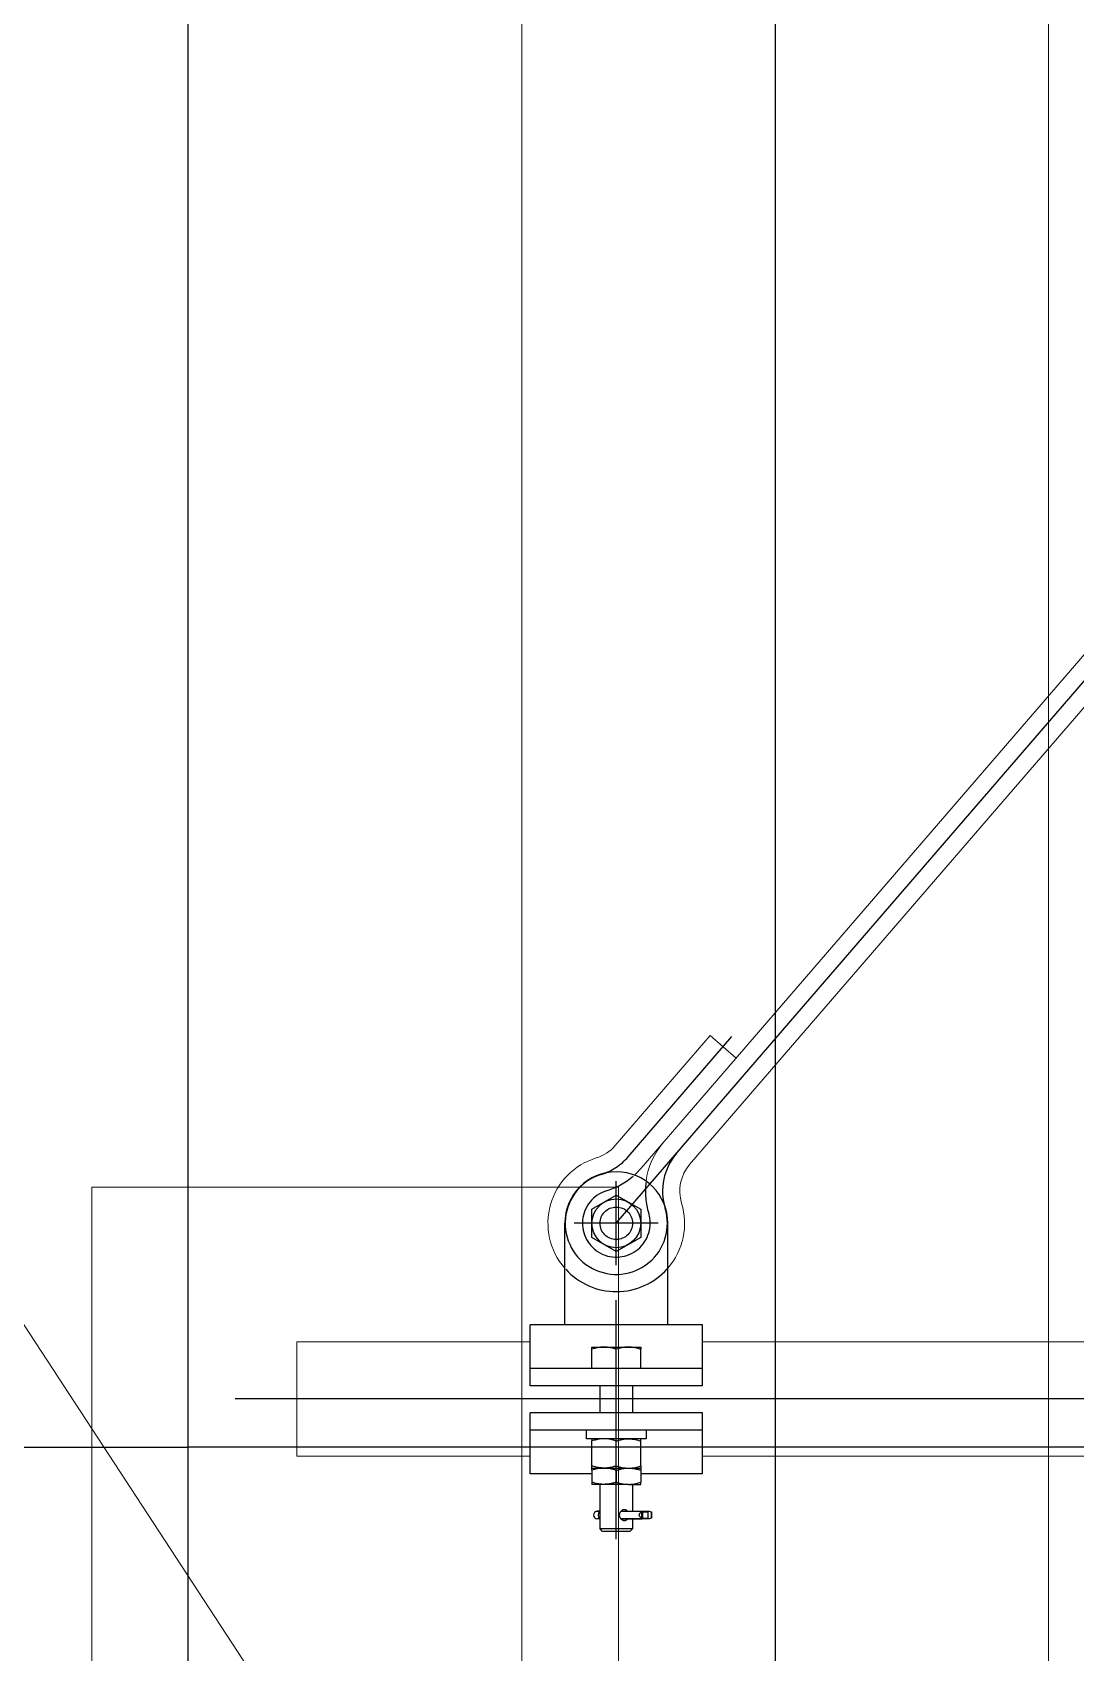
# Model space of a CAD drawing. Header units: millimetres. Extents: x -37020 to 35906, y -101 to 52234.
# Drawn here: x -37.68 to -37.295, y 250.966 to 251.563 of the extents above; entities that cross this region are included whole.
import ezdxf

# ---------------------------------------------------------------- set-up
doc = ezdxf.new("R2010")
doc.units = ezdxf.units.MM
for name, pattern in [('CENTER', [50.8, 31.75, -6.35, 6.35, -6.35]), ('DASHDOTX2', [2, 1, -0.5, 0, -0.5]), ('HIDDEN', [9.525, 6.35, -3.175])]:
    doc.linetypes.add(name, pattern=pattern)
for name, color, linetype in [('Catenaria', 2, 'Continuous'), ('CI-Proyecciones', 1, 'HIDDEN'), ('EJES-COL', 1, 'DASHDOTX2'), ('galibo', 41, 'Continuous'), ('Layer1', 1, 'Continuous')]:
    doc.layers.add(name, color=color, linetype=linetype)

# ---------------------------------------------------------------- blocks, each defined once
blk = doc.blocks.new('galibo TA')
at = {"layer": 'EJES-COL', "color": 1, "linetype": 'HIDDEN'}
blk.add_line((0, 8.49756), (0, -2), dxfattribs=at)
at = {"layer": 'galibo', "linetype": 'HIDDEN'}
for p in [(-1.21, 5.7), (1.21, 5.7)]:
    blk.add_line(p, (0, 5.7), dxfattribs=at)
blk = doc.blocks.new('p in 2200')
at = {"layer": 'Layer1', "linetype": 'CENTER'}
for p, q in [((-31.25828, 250.15016), (-31.25828, 249.1891)), ((-31.31689, 249.60345), (-31.05561, 249.90633)), ((-31.31254, 249.62792), (-31.27425, 249.67231)), ((-31.31689, 249.58796), (-31.31689, 249.61893)), ((-31.30141, 249.60345), (-31.33237, 249.60345)), ((-31.31689, 249.48691), (-31.31689, 249.57515)), ((-30.29965, 249.53866), (-31.45747, 249.53866))]:
    blk.add_line(p, q, dxfattribs=at)
at = {"layer": 'Layer1', "linetype": 'Continuous', "lineweight": 15}
for p, q in [((-31.30774, 249.62378), (-31.08267, 249.88468)), ((-31.06706, 249.88334), (-31.28983, 249.62509)), ((-31.31735, 249.63207), (-31.28232, 249.67268)), ((-31.27271, 249.66438), (-31.28232, 249.67268)), ((-31.43478, 249.51756), (-31.43478, 249.55977)), ((-31.43478, 249.55977), (-31.34864, 249.55977)), ((-31.28514, 249.55977), (-31.10457, 249.55977)), ((-31.43478, 249.51756), (-31.34864, 249.51756)), ((-31.28514, 249.51756), (-31.08514, 249.51756))]:
    blk.add_line(p, q, dxfattribs=at)
at = {"layer": 'Layer1'}
for p, q in [((-31.33589, 249.56595), (-31.33589, 249.60345)), ((-31.29789, 249.56595), (-31.29789, 249.60345)), ((-31.34864, 249.5435), (-31.34864, 249.56595)), ((-31.28514, 249.56595), (-31.34864, 249.56595)), ((-31.28514, 249.5435), (-31.28514, 249.56595)), ((-31.32589, 249.5578), (-31.32139, 249.5578)), ((-31.32589, 249.54985), (-31.32589, 249.55699)), ((-31.32139, 249.5578), (-31.31239, 249.5578)), ((-31.31689, 249.54985), (-31.31689, 249.55699)), ((-31.31239, 249.5578), (-31.30789, 249.5578)), ((-31.30789, 249.54985), (-31.30789, 249.55699)), ((-31.28514, 249.54985), (-31.34864, 249.54985)), ((-31.28514, 249.5435), (-31.34864, 249.5435)), ((-31.32289, 249.5335), (-31.32289, 249.5435)), ((-31.31089, 249.5435), (-31.31089, 249.5335)), ((-31.34864, 249.51105), (-31.34864, 249.5335)), ((-31.28514, 249.5335), (-31.34864, 249.5335)), ((-31.28514, 249.51105), (-31.28514, 249.5335)), ((-31.28514, 249.52715), (-31.34864, 249.52715)), ((-31.32792, 249.52397), (-31.32792, 249.52715)), ((-31.30585, 249.52397), (-31.32792, 249.52397)), ((-31.32589, 249.51398), (-31.32589, 249.52317)), ((-31.31689, 249.51398), (-31.31689, 249.52317)), ((-31.30789, 249.51398), (-31.30789, 249.52317)), ((-31.30585, 249.52715), (-31.30585, 249.52397)), ((-31.32589, 249.51105), (-31.34864, 249.51105)), ((-31.32589, 249.51317), (-31.32139, 249.51317)), ((-31.32589, 249.51237), (-31.32589, 249.50798)), ((-31.32139, 249.51317), (-31.31239, 249.51317)), ((-31.31689, 249.51237), (-31.31689, 249.50798)), ((-31.31239, 249.51317), (-31.30789, 249.51317)), ((-31.30789, 249.51237), (-31.30789, 249.50798)), ((-31.28514, 249.51105), (-31.30789, 249.51105)), ((-31.32139, 249.50717), (-31.32589, 249.50717)), ((-31.32289, 249.49081), (-31.32289, 249.50717)), ((-31.31239, 249.50717), (-31.32139, 249.50717)), ((-31.31239, 249.50717), (-31.30789, 249.50717)), ((-31.31089, 249.50717), (-31.31089, 249.49727)), ((-31.3231, 249.49727), (-31.32409, 249.49727)), ((-31.3231, 249.49442), (-31.32409, 249.49442)), ((-31.32405, 249.49727), (-31.32308, 249.49727)), ((-31.32308, 249.49442), (-31.32405, 249.49442)), ((-31.32289, 249.49727), (-31.3231, 249.49727)), ((-31.3231, 249.49727), (-31.32308, 249.49727)), ((-31.32289, 249.49442), (-31.3231, 249.49442)), ((-31.32308, 249.49442), (-31.3231, 249.49442)), ((-31.32308, 249.49727), (-31.32289, 249.49727)), ((-31.32289, 249.49442), (-31.32308, 249.49442)), ((-31.31518, 249.49727), (-31.30728, 249.49727)), ((-31.31518, 249.49727), (-31.30729, 249.49727)), ((-31.30728, 249.49442), (-31.31518, 249.49442)), ((-31.31518, 249.49442), (-31.30729, 249.49442)), ((-31.31089, 249.49442), (-31.31089, 249.49081)), ((-31.30745, 249.49468), (-31.30745, 249.49701)), ((-31.30728, 249.49727), (-31.30487, 249.49727)), ((-31.30487, 249.49442), (-31.30728, 249.49442)), ((-31.30721, 249.49704), (-31.30721, 249.49465)), ((-31.30721, 249.49704), (-31.30521, 249.49704)), ((-31.30721, 249.49465), (-31.30521, 249.49465)), ((-31.30521, 249.49704), (-31.30521, 249.49465)), ((-31.30395, 249.49468), (-31.30395, 249.49701)), ((-31.32192, 249.48985), (-31.32289, 249.49081)), ((-31.31089, 249.49081), (-31.32289, 249.49081)), ((-31.31185, 249.48985), (-31.32192, 249.48985)), ((-31.31089, 249.49081), (-31.31185, 249.48985))]:
    blk.add_line(p, q, dxfattribs=at)
blk.add_lwpolyline([(-31.32589, 249.60864), (-31.31689, 249.61384), (-31.30789, 249.60864), (-31.30789, 249.59825), (-31.31689, 249.59305), (-31.32589, 249.59825)], close=True, dxfattribs=at)
blk.add_circle((-31.31689, 249.60345), 0.009, dxfattribs=at)
at = {"layer": 'Layer1', "linetype": 'HIDDEN'}
blk.add_circle((-31.31689, 249.60345), 0.006, dxfattribs=at)
at = {"layer": 'Layer1', "linetype": 'Continuous', "lineweight": 15}
for centre, radius, start, end in [((-31.32871, 249.64187), 0.015, 287.10104, 319.21773), ((-31.27847, 249.61529), 0.0277, 139.21773, 172.38048), ((-31.31689, 249.60345), 0.0252, 107.10104, 221.07367), ((-31.32871, 249.64187), 0.0277, 311.8607, 319.21773), ((-31.27847, 249.61529), 0.015, 139.21773, 197.14032), ((-31.31689, 249.60345), 0.0252, 318.93242, 17.14032)]:
    blk.add_arc(centre, radius, start, end, dxfattribs=at)
at = {"layer": 'Layer1', "linetype": 'CENTER'}
for centre, radius, start, end in [((-31.32871, 249.64187), 0.02135, 287.10104, 319.21773), ((-31.27847, 249.61529), 0.02135, 139.21773, 197.14032), ((-31.31689, 249.60345), 0.01885, 107.10104, 17.14032)]:
    blk.add_arc(centre, radius, start, end, dxfattribs=at)
at = {"layer": 'Layer1', "lineweight": 15}
blk.add_arc((-31.3108, 249.64318), 0.02135, 319.19641, 319.21773, dxfattribs=at)
at = {"layer": 'Layer1'}
for centre, radius, start, end in [((-31.31689, 249.60345), 0.019, 0, 180), ((-31.32382, 249.49585), 0.00145, 100.96235, 259.03765), ((-31.32405, 249.49704), 0.00023, 90, 100.96235), ((-31.32405, 249.49465), 0.00023, 259.03765, 270), ((-31.32125, 249.49585), 0.00233, 142.40804, 217.59196)]:
    blk.add_arc(centre, radius, start, end, dxfattribs=at)
at = {"layer": 'Layer1', "linetype": 'HIDDEN'}
for centre, radius, start, end in [((-31.32871, 249.64187), 0.0277, 287.10104, 310.73544), ((-31.27847, 249.61529), 0.0277, 173.24697, 197.14032), ((-31.31689, 249.60345), 0.0125, 107.10104, 17.14032), ((-31.31689, 249.60345), 0.0252, 222.30297, 318.20237)]:
    blk.add_arc(centre, radius, start, end, dxfattribs=at)
at = {"layer": 'Layer1', "extrusion": (0, 0, -1)}
for centre, major_axis, ratio, start_param, end_param in [((-31.30595, 249.49585), (-0.00251, 0), 0.578234, -0.933429, 0.933429), ((-31.30721, 249.49585), (0, 0.00145), 0.268541, -0.637368, -0.191329), ((-31.30721, 249.49585), (0, 0.00145), 0.268541, 3.332922, 3.77896), ((-31.30728, 249.49704), (0, 0.00023), 0.268541, -0.191329, 1.570796), ((-31.30728, 249.49465), (0, 0.00023), 0.268541, 1.570796, 3.332922), ((-31.30487, 249.49704), (0.000337, 0), 0.683289, 3.141593, 4.903718), ((-31.30487, 249.49465), (0.000337, 0), 0.683289, 1.379467, 3.141593), ((-31.30521, 249.49585), (-0.00212, 0), 0.683289, 1.762125, 2.208164), ((-31.30521, 249.49585), (0.00212, 0), 0.683289, 0.933429, 1.379467), ((-31.30395, 249.49585), (0, 0.00145), 0.002646, 0.637368, 2.504225)]:
    blk.add_ellipse(centre, major_axis=major_axis, ratio=ratio, start_param=start_param, end_param=end_param, dxfattribs=at)
at = {"layer": 'Layer1'}
for points, knots in [([(-31.32139, 249.5578), (-31.32149, 249.5578), (-31.32195, 249.55779), (-31.32276, 249.55773), (-31.32381, 249.55756), (-31.32485, 249.55732), (-31.32554, 249.5571), (-31.32589, 249.55699)], [0, 0, 0, 0, 0.0700556, 0.2998126, 0.5308313, 0.7650256, 1, 1, 1, 1]), ([(-31.32589, 249.55699), (-31.32589, 249.55708), (-31.32589, 249.55727), (-31.32589, 249.55749), (-31.32589, 249.55766), (-31.32589, 249.55778), (-31.32589, 249.55779), (-31.32589, 249.5578)], [0, 0, 0, 0, 0.195992, 0.395337, 0.59523, 0.797179, 1, 1, 1, 1]), ([(-31.31689, 249.55699), (-31.31725, 249.55711), (-31.31798, 249.55734), (-31.3191, 249.55759), (-31.32023, 249.55776), (-31.321, 249.55779), (-31.32139, 249.5578)], [0, 0, 0, 0, 0.2472686, 0.4953626, 0.746874, 1, 1, 1, 1]), ([(-31.31239, 249.5578), (-31.31249, 249.5578), (-31.31295, 249.55779), (-31.31376, 249.55773), (-31.31481, 249.55756), (-31.31585, 249.55732), (-31.31654, 249.5571), (-31.31689, 249.55699)], [0, 0, 0, 0, 0.070056, 0.299813, 0.530831, 0.765026, 1, 1, 1, 1]), ([(-31.30789, 249.55699), (-31.30825, 249.55711), (-31.30898, 249.55734), (-31.3101, 249.55759), (-31.31123, 249.55776), (-31.312, 249.55779), (-31.31239, 249.5578)], [0, 0, 0, 0, 0.2472686, 0.4953626, 0.746874, 1, 1, 1, 1]), ([(-31.30789, 249.5578), (-31.30789, 249.55779), (-31.30789, 249.55778), (-31.30789, 249.55767), (-31.30789, 249.5575), (-31.30789, 249.55731), (-31.30789, 249.55713), (-31.30789, 249.55704), (-31.30789, 249.55699)], [0, 0, 0, 0, 0.19903, 0.398926, 0.601147, 0.803999, 0.901978, 1, 1, 1, 1]), ([(-31.32139, 249.52397), (-31.32159, 249.52397), (-31.322, 249.52396), (-31.32296, 249.52388), (-31.32427, 249.52367), (-31.32535, 249.52333), (-31.32589, 249.52317)], [0, 0, 0, 0, 0.134092, 0.268456, 0.632398, 1, 1, 1, 1]), ([(-31.32589, 249.52397), (-31.32589, 249.52397), (-31.32589, 249.52397), (-31.32589, 249.52391), (-31.32589, 249.52374), (-31.32589, 249.5235), (-31.32589, 249.52328), (-31.32589, 249.52317)], [0, 0, 0, 0, 0.0700556, 0.2998126, 0.5308313, 0.7650256, 1, 1, 1, 1]), ([(-31.31689, 249.52317), (-31.31708, 249.52323), (-31.31745, 249.52335), (-31.31838, 249.52361), (-31.31941, 249.52383), (-31.32053, 249.52395), (-31.3211, 249.52397), (-31.32139, 249.52397)], [0, 0, 0, 0, 0.128559, 0.257217, 0.626279, 0.812792, 1, 1, 1, 1]), ([(-31.31689, 249.52317), (-31.31652, 249.52328), (-31.3158, 249.52351), (-31.31468, 249.52377), (-31.31354, 249.52394), (-31.31277, 249.52396), (-31.31239, 249.52397)], [0, 0, 0, 0, 0.247269, 0.495363, 0.746874, 1, 1, 1, 1]), ([(-31.31239, 249.52397), (-31.31228, 249.52397), (-31.31171, 249.52397), (-31.3109, 249.52389), (-31.30998, 249.52373), (-31.30904, 249.52353), (-31.30835, 249.52331), (-31.30789, 249.52317)], [0, 0, 0, 0, 0.070059, 0.376588, 0.530821, 0.683101, 1, 1, 1, 1]), ([(-31.30789, 249.52317), (-31.30789, 249.52328), (-31.30789, 249.52351), (-31.30789, 249.52377), (-31.30789, 249.52394), (-31.30789, 249.52396), (-31.30789, 249.52397)], [0, 0, 0, 0, 0.2472686, 0.4953626, 0.746874, 1, 1, 1, 1]), ([(-31.32139, 249.51317), (-31.32159, 249.51317), (-31.322, 249.51318), (-31.32296, 249.51326), (-31.32427, 249.51348), (-31.32535, 249.51381), (-31.32589, 249.51398)], [0, 0, 0, 0, 0.134092, 0.268456, 0.632398, 1, 1, 1, 1]), ([(-31.32589, 249.51317), (-31.32589, 249.51317), (-31.32589, 249.51318), (-31.32589, 249.51325), (-31.32589, 249.51341), (-31.32589, 249.51361), (-31.32589, 249.51383), (-31.32589, 249.51398)], [0, 0, 0, 0, 0.070059, 0.376588, 0.530821, 0.683101, 1, 1, 1, 1]), ([(-31.32139, 249.51317), (-31.32149, 249.51317), (-31.32195, 249.51317), (-31.32276, 249.51311), (-31.32381, 249.51294), (-31.32485, 249.5127), (-31.32554, 249.51248), (-31.32589, 249.51237)], [0, 0, 0, 0, 0.070056, 0.299813, 0.530831, 0.765026, 1, 1, 1, 1]), ([(-31.32589, 249.51237), (-31.32589, 249.51248), (-31.32589, 249.51271), (-31.32589, 249.51297), (-31.32589, 249.51314), (-31.32589, 249.51316), (-31.32589, 249.51317)], [0, 0, 0, 0, 0.247269, 0.495363, 0.746874, 1, 1, 1, 1]), ([(-31.31689, 249.51398), (-31.31708, 249.51391), (-31.31745, 249.51379), (-31.31838, 249.51353), (-31.31941, 249.51332), (-31.32053, 249.51319), (-31.3211, 249.51318), (-31.32139, 249.51317)], [0, 0, 0, 0, 0.128559, 0.257217, 0.626279, 0.812792, 1, 1, 1, 1]), ([(-31.31689, 249.51237), (-31.31725, 249.51248), (-31.31798, 249.51271), (-31.3191, 249.51297), (-31.32023, 249.51314), (-31.321, 249.51316), (-31.32139, 249.51317)], [0, 0, 0, 0, 0.247269, 0.495363, 0.746874, 1, 1, 1, 1]), ([(-31.31689, 249.51398), (-31.31652, 249.51386), (-31.3158, 249.51363), (-31.31468, 249.51338), (-31.31354, 249.5132), (-31.31277, 249.51318), (-31.31239, 249.51317)], [0, 0, 0, 0, 0.247269, 0.495363, 0.746874, 1, 1, 1, 1]), ([(-31.31689, 249.51237), (-31.31651, 249.51249), (-31.31559, 249.51278), (-31.31437, 249.51303), (-31.31324, 249.51315), (-31.31267, 249.51317), (-31.31239, 249.51317)], [0, 0, 0, 0, 0.257198, 0.626269, 0.812787, 1, 1, 1, 1]), ([(-31.31239, 249.51317), (-31.31228, 249.51317), (-31.31182, 249.51318), (-31.31102, 249.51324), (-31.30997, 249.5134), (-31.30892, 249.51365), (-31.30823, 249.51387), (-31.30789, 249.51398)], [0, 0, 0, 0, 0.070056, 0.299813, 0.530831, 0.765026, 1, 1, 1, 1]), ([(-31.31239, 249.51317), (-31.31198, 249.51316), (-31.31102, 249.51313), (-31.30951, 249.51286), (-31.30843, 249.51253), (-31.30789, 249.51237)], [0, 0, 0, 0, 0.268407, 0.632373, 1, 1, 1, 1]), ([(-31.30789, 249.51398), (-31.30789, 249.51386), (-31.30789, 249.51363), (-31.30789, 249.51338), (-31.30789, 249.5132), (-31.30789, 249.51318), (-31.30789, 249.51317)], [0, 0, 0, 0, 0.247269, 0.495363, 0.746874, 1, 1, 1, 1]), ([(-31.30789, 249.51317), (-31.30789, 249.51317), (-31.30789, 249.51317), (-31.30789, 249.51311), (-31.30789, 249.51294), (-31.30789, 249.5127), (-31.30789, 249.51248), (-31.30789, 249.51237)], [0, 0, 0, 0, 0.070056, 0.299813, 0.530831, 0.765026, 1, 1, 1, 1]), ([(-31.32139, 249.50717), (-31.32149, 249.50717), (-31.32195, 249.50718), (-31.32276, 249.50724), (-31.32381, 249.5074), (-31.32485, 249.50765), (-31.32554, 249.50787), (-31.32589, 249.50798)], [0, 0, 0, 0, 0.070056, 0.299813, 0.530831, 0.765026, 1, 1, 1, 1]), ([(-31.32589, 249.50798), (-31.32589, 249.50786), (-31.32589, 249.50763), (-31.32589, 249.50738), (-31.32589, 249.5072), (-31.32589, 249.50718), (-31.32589, 249.50717)], [0, 0, 0, 0, 0.247269, 0.495363, 0.746874, 1, 1, 1, 1]), ([(-31.31689, 249.50798), (-31.31737, 249.50782), (-31.3181, 249.5076), (-31.31909, 249.50739), (-31.3201, 249.50722), (-31.32087, 249.50719), (-31.32139, 249.50717)], [0, 0, 0, 0, 0.3298121, 0.4953835, 0.6598535, 1, 1, 1, 1]), ([(-31.31689, 249.50798), (-31.3167, 249.50791), (-31.31632, 249.50779), (-31.3154, 249.50753), (-31.31437, 249.50732), (-31.31324, 249.50719), (-31.31267, 249.50718), (-31.31239, 249.50717)], [0, 0, 0, 0, 0.1285596, 0.257217, 0.6262796, 0.8131452, 1, 1, 1, 1]), ([(-31.31239, 249.50717), (-31.31198, 249.50718), (-31.31102, 249.50722), (-31.30951, 249.50748), (-31.30843, 249.50781), (-31.30789, 249.50798)], [0, 0, 0, 0, 0.268407, 0.632373, 1, 1, 1, 1]), ([(-31.30789, 249.50717), (-31.30789, 249.50717), (-31.30789, 249.50718), (-31.30789, 249.50724), (-31.30789, 249.5074), (-31.30789, 249.50765), (-31.30789, 249.50787), (-31.30789, 249.50798)], [0, 0, 0, 0, 0.070056, 0.299813, 0.530831, 0.765026, 1, 1, 1, 1]), ([(-31.31276, 249.49727), (-31.31277, 249.49728), (-31.31283, 249.49737), (-31.31298, 249.49752), (-31.31321, 249.49768), (-31.31347, 249.49779), (-31.31375, 249.49785), (-31.31404, 249.49785), (-31.31432, 249.49779), (-31.31461, 249.49769), (-31.31488, 249.49754), (-31.31513, 249.49734), (-31.31535, 249.4971), (-31.31555, 249.49681), (-31.31568, 249.49651), (-31.31577, 249.49618), (-31.31579, 249.49596), (-31.31579, 249.49585)], [0, 0, 0, 0, 0.007353, 0.079304, 0.153361, 0.224729, 0.298371, 0.366432, 0.436535, 0.503615, 0.572511, 0.642094, 0.713546, 0.785744, 0.860107, 0.929006, 1, 1, 1, 1]), ([(-31.31579, 249.49585), (-31.31579, 249.49574), (-31.31578, 249.49552), (-31.31569, 249.49521), (-31.31556, 249.49491), (-31.31538, 249.49463), (-31.31516, 249.49438), (-31.31491, 249.49418), (-31.31462, 249.49401), (-31.31432, 249.4939), (-31.31402, 249.49384), (-31.31374, 249.49384), (-31.31347, 249.4939), (-31.31322, 249.494), (-31.313, 249.49416), (-31.31285, 249.4943), (-31.31278, 249.4944), (-31.31276, 249.49442)], [0, 0, 0, 0, 0.068185, 0.138424, 0.206589, 0.276604, 0.347191, 0.419719, 0.492019, 0.56656, 0.636312, 0.708255, 0.775366, 0.84438, 0.912446, 0.982318, 1, 1, 1, 1])]:
    blk.add_open_spline(points, degree=3, knots=knots, dxfattribs=at)

msp = doc.modelspace()

# ---------------------------------------------------------------- linework, layer by layer
at = {"color": 1, "linetype": 'Continuous', "lineweight": 15}
msp.add_lwpolyline([(-37.4993, 251.79402), (-37.4993, 250.67997), (-37.30498, 250.67997), (-37.30498, 251.79402)], close=True, dxfattribs=at)
at = {"color": 82, "linetype": 'Continuous', "lineweight": 15, "elevation": -11.48}
msp.add_lwpolyline([(-37.56079, 250.89957), (-38.09612, 251.71823), (-39.78446, 251.71823)], dxfattribs=at)
msp.add_lwpolyline([(-37.65794, 251.13721), (-37.65794, 250.51992), (-37.46363, 250.51992), (-37.46363, 251.13721)], close=True, dxfattribs=at)

# ---------------------------------------------------------------- block references
at = {"layer": 'Catenaria', "linetype": 'Continuous'}
msp.add_blockref('p in 2200', (-6.14756, 1.52041), dxfattribs=at)
at = {"layer": 'CI-Proyecciones', "ltscale": 100}
msp.add_blockref('galibo TA', (-37.62243, 245.3413), dxfattribs=at)

doc.saveas('drawing.dxf')
